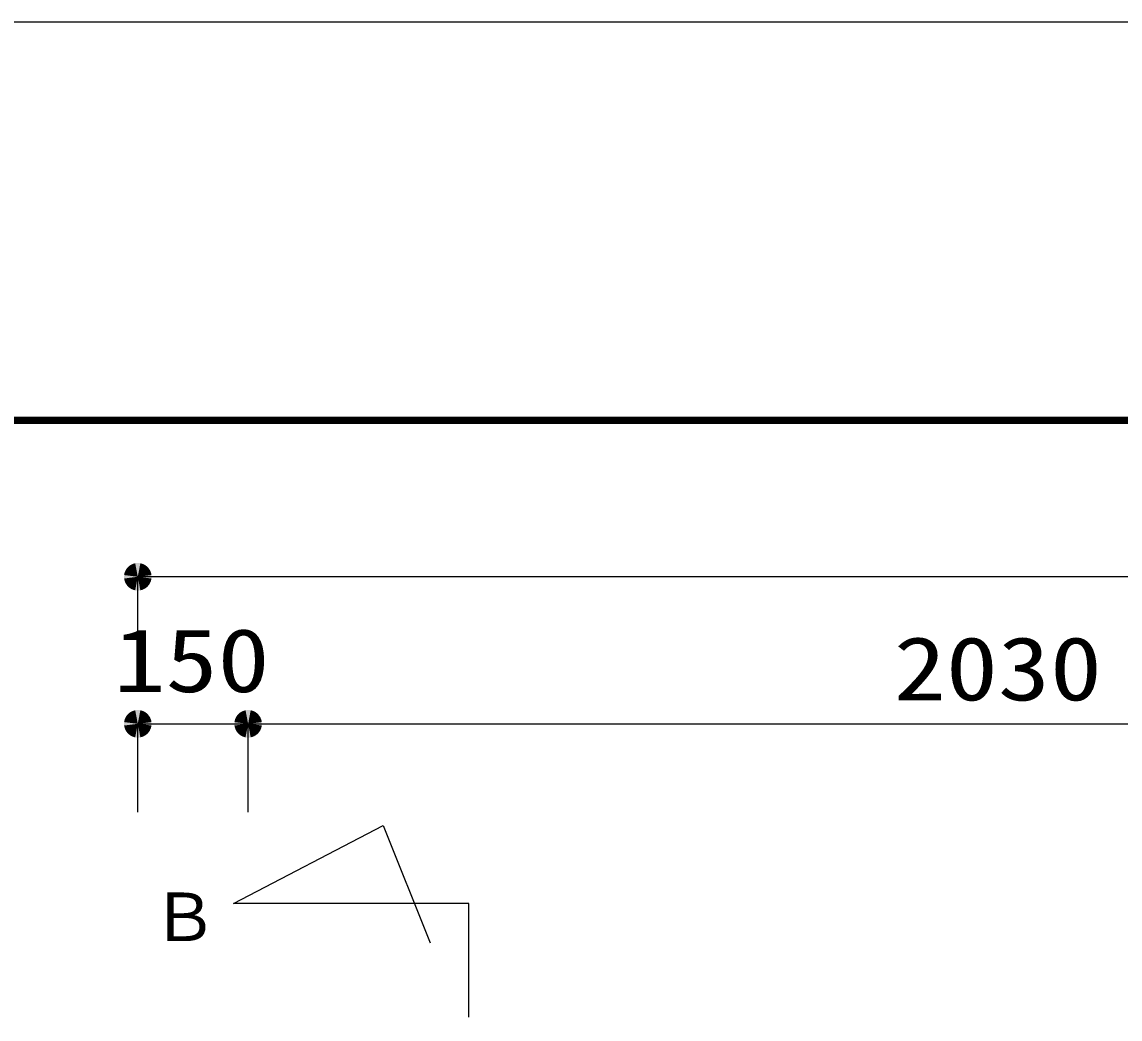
# Model space of a CAD drawing. Units: millimetres, scale not verified. Extents: x -23334 to 8910, y -6308 to 6308.
# Drawn here: x -6101 to -4609, y 4951 to 6308 of the extents above; entities that cross this region are included whole.
import ezdxf
from ezdxf.enums import TextEntityAlignment as Align

# ---------------------------------------------------------------- set-up
doc = ezdxf.new("R2010")
doc.units = ezdxf.units.MM
doc.header["$LTSCALE"] = 30
for name, color, linetype, lineweight in [('0-1_空気管', 3, 'Continuous', 25), ('1-7_00クル-フ-6寸法', 132, 'Continuous', 25), ('1-B_図面枠', 7, 'Continuous', 25), ('1-C_Axis_waku', 7, 'Continuous', 25)]:
    doc.layers.add(name, color=color, linetype=linetype, lineweight=lineweight)
doc.styles.add('ＭＳ ゴシック', font='')
doc.styles.get('ＭＳ ゴシック').set_extended_font_data('MS Gothic')

msp = doc.modelspace()

# ---------------------------------------------------------------- linework, layer by layer
at = {"layer": '0-1_空気管'}
for p, q in [((-5813.89, 5108.2), (-5610.23, 5214.53)), ((-5610.23, 5214.53), (-5546.26, 5054.92)), ((-5493.89, 5108.2), (-5813.89, 5108.2)), ((-5493.89, 4953.83), (-5493.89, 5108.2))]:
    msp.add_line(p, q, dxfattribs=at)
at = {"layer": '1-7_00クル-フ-6寸法', "color": 4}
for p, q in [((-5943.94, 5432.76), (-5943.94, 5552.76)), ((-2943.94, 5552.76), (-5943.94, 5552.76)), ((-5943.94, 5232.76), (-5943.94, 5352.76)), ((-5943.94, 5352.76), (-5793.94, 5352.76)), ((-5793.94, 5232.76), (-5793.94, 5352.76)), ((-5793.94, 5232.76), (-5793.94, 5352.76)), ((-5793.94, 5352.76), (-3763.94, 5352.76))]:
    msp.add_line(p, q, dxfattribs=at)
at = {"layer": '1-7_00クル-フ-6寸法'}
for points in [[(-5943.94, 5552.76), (-5955.89, 5567.2), (-5953.99, 5568.59)], [(-5943.94, 5552.76), (-5953.99, 5568.59), (-5951.92, 5569.72)], [(-5943.94, 5552.76), (-5951.92, 5569.72), (-5949.73, 5570.59)], [(-5943.94, 5552.76), (-5949.73, 5570.59), (-5947.45, 5571.18)], [(-5943.94, 5552.76), (-5947.45, 5571.18), (-5945.12, 5571.47)], [(-5943.94, 5552.76), (-5945.12, 5571.47), (-5942.76, 5571.47)], [(-5943.94, 5552.76), (-5942.76, 5571.47), (-5940.43, 5571.18)], [(-5943.94, 5552.76), (-5940.43, 5571.18), (-5938.15, 5570.59)], [(-5943.94, 5552.76), (-5938.15, 5570.59), (-5935.96, 5569.72)], [(-5943.94, 5552.76), (-5935.96, 5569.72), (-5933.89, 5568.59)], [(-5943.94, 5552.76), (-5933.89, 5568.59), (-5931.99, 5567.2)], [(-5943.94, 5552.76), (-5962.69, 5552.76), (-5962.54, 5555.11)], [(-5943.94, 5552.76), (-5962.54, 5555.11), (-5962.1, 5557.42)], [(-5943.94, 5552.76), (-5962.1, 5557.42), (-5961.37, 5559.66)], [(-5943.94, 5552.76), (-5961.37, 5559.66), (-5960.37, 5561.79)], [(-5943.94, 5552.76), (-5960.37, 5561.79), (-5959.11, 5563.78)], [(-5943.94, 5552.76), (-5959.11, 5563.78), (-5957.61, 5565.59)], [(-5943.94, 5552.76), (-5957.61, 5565.59), (-5955.89, 5567.2)], [(-5943.94, 5552.76), (-5931.99, 5567.2), (-5930.27, 5565.59)], [(-5943.94, 5552.76), (-5930.27, 5565.59), (-5928.77, 5563.78)], [(-5943.94, 5552.76), (-5928.77, 5563.78), (-5927.51, 5561.79)], [(-5943.94, 5552.76), (-5927.51, 5561.79), (-5926.51, 5559.66)], [(-5943.94, 5552.76), (-5926.51, 5559.66), (-5925.78, 5557.42)], [(-5943.94, 5552.76), (-5925.78, 5557.42), (-5925.34, 5555.11)], [(-5943.94, 5552.76), (-5925.34, 5555.11), (-5925.19, 5552.76)], [(-5943.94, 5552.76), (-5962.54, 5550.41), (-5962.69, 5552.76)], [(-5943.94, 5552.76), (-5962.1, 5548.09), (-5962.54, 5550.41)], [(-5943.94, 5552.76), (-5961.37, 5545.85), (-5962.1, 5548.09)], [(-5943.94, 5552.76), (-5960.37, 5543.72), (-5961.37, 5545.85)], [(-5943.94, 5552.76), (-5959.11, 5541.74), (-5960.37, 5543.72)], [(-5943.94, 5552.76), (-5957.61, 5539.92), (-5959.11, 5541.74)], [(-5943.94, 5552.76), (-5955.89, 5538.31), (-5957.61, 5539.92)], [(-5943.94, 5552.76), (-5953.99, 5536.93), (-5955.89, 5538.31)], [(-5943.94, 5552.76), (-5951.92, 5535.79), (-5953.99, 5536.93)], [(-5943.94, 5552.76), (-5949.73, 5534.92), (-5951.92, 5535.79)], [(-5943.94, 5552.76), (-5947.45, 5534.34), (-5949.73, 5534.92)], [(-5943.94, 5552.76), (-5945.12, 5534.04), (-5947.45, 5534.34)], [(-5943.94, 5552.76), (-5942.76, 5534.04), (-5945.12, 5534.04)], [(-5943.94, 5552.76), (-5940.43, 5534.34), (-5942.76, 5534.04)], [(-5943.94, 5552.76), (-5938.15, 5534.92), (-5940.43, 5534.34)], [(-5943.94, 5552.76), (-5935.96, 5535.79), (-5938.15, 5534.92)], [(-5943.94, 5552.76), (-5933.89, 5536.93), (-5935.96, 5535.79)], [(-5943.94, 5552.76), (-5931.99, 5538.31), (-5933.89, 5536.93)], [(-5943.94, 5552.76), (-5930.27, 5539.92), (-5931.99, 5538.31)], [(-5943.94, 5552.76), (-5928.77, 5541.74), (-5930.27, 5539.92)], [(-5943.94, 5552.76), (-5927.51, 5543.72), (-5928.77, 5541.74)], [(-5943.94, 5552.76), (-5926.51, 5545.85), (-5927.51, 5543.72)], [(-5943.94, 5552.76), (-5925.78, 5548.09), (-5926.51, 5545.85)], [(-5943.94, 5552.76), (-5925.34, 5550.41), (-5925.78, 5548.09)], [(-5943.94, 5552.76), (-5925.19, 5552.76), (-5925.34, 5550.41)], [(-5943.94, 5352.76), (-5962.1, 5357.42), (-5961.37, 5359.66)], [(-5943.94, 5352.76), (-5961.37, 5359.66), (-5960.37, 5361.79)], [(-5943.94, 5352.76), (-5960.37, 5361.79), (-5959.11, 5363.78)], [(-5943.94, 5352.76), (-5959.11, 5363.78), (-5957.61, 5365.59)], [(-5943.94, 5352.76), (-5957.61, 5365.59), (-5955.89, 5367.2)], [(-5943.94, 5352.76), (-5955.89, 5367.2), (-5953.99, 5368.59)], [(-5943.94, 5352.76), (-5953.99, 5368.59), (-5951.92, 5369.72)], [(-5943.94, 5352.76), (-5951.92, 5369.72), (-5949.73, 5370.59)], [(-5943.94, 5352.76), (-5949.73, 5370.59), (-5947.45, 5371.18)], [(-5943.94, 5352.76), (-5947.45, 5371.18), (-5945.12, 5371.47)], [(-5943.94, 5352.76), (-5945.12, 5371.47), (-5942.76, 5371.47)], [(-5943.94, 5352.76), (-5942.76, 5371.47), (-5940.43, 5371.18)], [(-5943.94, 5352.76), (-5940.43, 5371.18), (-5938.15, 5370.59)], [(-5943.94, 5352.76), (-5938.15, 5370.59), (-5935.96, 5369.72)], [(-5943.94, 5352.76), (-5935.96, 5369.72), (-5933.89, 5368.59)], [(-5943.94, 5352.76), (-5933.89, 5368.59), (-5931.99, 5367.2)], [(-5943.94, 5352.76), (-5931.99, 5367.2), (-5930.27, 5365.59)], [(-5943.94, 5352.76), (-5930.27, 5365.59), (-5928.77, 5363.78)], [(-5943.94, 5352.76), (-5928.77, 5363.78), (-5927.51, 5361.79)], [(-5943.94, 5352.76), (-5927.51, 5361.79), (-5926.51, 5359.66)], [(-5943.94, 5352.76), (-5926.51, 5359.66), (-5925.78, 5357.42)], [(-5793.94, 5352.76), (-5812.1, 5357.42), (-5811.37, 5359.66)], [(-5793.94, 5352.76), (-5812.1, 5357.42), (-5811.37, 5359.66)], [(-5793.94, 5352.76), (-5811.37, 5359.66), (-5810.37, 5361.79)], [(-5793.94, 5352.76), (-5811.37, 5359.66), (-5810.37, 5361.79)], [(-5793.94, 5352.76), (-5810.37, 5361.79), (-5809.11, 5363.78)], [(-5793.94, 5352.76), (-5810.37, 5361.79), (-5809.11, 5363.78)], [(-5793.94, 5352.76), (-5809.11, 5363.78), (-5807.61, 5365.59)], [(-5793.94, 5352.76), (-5809.11, 5363.78), (-5807.61, 5365.59)], [(-5793.94, 5352.76), (-5807.61, 5365.59), (-5805.89, 5367.2)], [(-5793.94, 5352.76), (-5807.61, 5365.59), (-5805.89, 5367.2)], [(-5793.94, 5352.76), (-5805.89, 5367.2), (-5803.99, 5368.59)], [(-5793.94, 5352.76), (-5805.89, 5367.2), (-5803.99, 5368.59)], [(-5793.94, 5352.76), (-5803.99, 5368.59), (-5801.92, 5369.72)], [(-5793.94, 5352.76), (-5803.99, 5368.59), (-5801.92, 5369.72)], [(-5793.94, 5352.76), (-5801.92, 5369.72), (-5799.73, 5370.59)], [(-5793.94, 5352.76), (-5801.92, 5369.72), (-5799.73, 5370.59)], [(-5793.94, 5352.76), (-5799.73, 5370.59), (-5797.45, 5371.18)], [(-5793.94, 5352.76), (-5799.73, 5370.59), (-5797.45, 5371.18)], [(-5793.94, 5352.76), (-5797.45, 5371.18), (-5795.12, 5371.47)], [(-5793.94, 5352.76), (-5797.45, 5371.18), (-5795.12, 5371.47)], [(-5793.94, 5352.76), (-5795.12, 5371.47), (-5792.76, 5371.47)], [(-5793.94, 5352.76), (-5795.12, 5371.47), (-5792.76, 5371.47)], [(-5793.94, 5352.76), (-5792.76, 5371.47), (-5790.43, 5371.18)], [(-5793.94, 5352.76), (-5792.76, 5371.47), (-5790.43, 5371.18)], [(-5793.94, 5352.76), (-5790.43, 5371.18), (-5788.15, 5370.59)], [(-5793.94, 5352.76), (-5790.43, 5371.18), (-5788.15, 5370.59)], [(-5793.94, 5352.76), (-5788.15, 5370.59), (-5785.96, 5369.72)], [(-5793.94, 5352.76), (-5788.15, 5370.59), (-5785.96, 5369.72)], [(-5793.94, 5352.76), (-5785.96, 5369.72), (-5783.89, 5368.59)], [(-5793.94, 5352.76), (-5785.96, 5369.72), (-5783.89, 5368.59)], [(-5793.94, 5352.76), (-5783.89, 5368.59), (-5781.99, 5367.2)], [(-5793.94, 5352.76), (-5783.89, 5368.59), (-5781.99, 5367.2)], [(-5793.94, 5352.76), (-5781.99, 5367.2), (-5780.27, 5365.59)], [(-5793.94, 5352.76), (-5781.99, 5367.2), (-5780.27, 5365.59)], [(-5793.94, 5352.76), (-5780.27, 5365.59), (-5778.77, 5363.78)], [(-5793.94, 5352.76), (-5780.27, 5365.59), (-5778.77, 5363.78)], [(-5793.94, 5352.76), (-5778.77, 5363.78), (-5777.51, 5361.79)], [(-5793.94, 5352.76), (-5778.77, 5363.78), (-5777.51, 5361.79)], [(-5793.94, 5352.76), (-5777.51, 5361.79), (-5776.51, 5359.66)], [(-5793.94, 5352.76), (-5777.51, 5361.79), (-5776.51, 5359.66)], [(-5793.94, 5352.76), (-5776.51, 5359.66), (-5775.78, 5357.42)], [(-5793.94, 5352.76), (-5776.51, 5359.66), (-5775.78, 5357.42)], [(-5943.94, 5352.76), (-5962.69, 5352.76), (-5962.54, 5355.11)], [(-5943.94, 5352.76), (-5962.54, 5350.41), (-5962.69, 5352.76)], [(-5943.94, 5352.76), (-5962.54, 5355.11), (-5962.1, 5357.42)], [(-5943.94, 5352.76), (-5962.1, 5348.09), (-5962.54, 5350.41)], [(-5943.94, 5352.76), (-5961.37, 5345.85), (-5962.1, 5348.09)], [(-5943.94, 5352.76), (-5960.37, 5343.72), (-5961.37, 5345.85)], [(-5943.94, 5352.76), (-5959.11, 5341.74), (-5960.37, 5343.72)], [(-5943.94, 5352.76), (-5957.61, 5339.92), (-5959.11, 5341.74)], [(-5943.94, 5352.76), (-5955.89, 5338.31), (-5957.61, 5339.92)], [(-5943.94, 5352.76), (-5953.99, 5336.93), (-5955.89, 5338.31)], [(-5943.94, 5352.76), (-5951.92, 5335.79), (-5953.99, 5336.93)], [(-5943.94, 5352.76), (-5949.73, 5334.92), (-5951.92, 5335.79)], [(-5943.94, 5352.76), (-5947.45, 5334.34), (-5949.73, 5334.92)], [(-5943.94, 5352.76), (-5945.12, 5334.04), (-5947.45, 5334.34)], [(-5943.94, 5352.76), (-5942.76, 5334.04), (-5945.12, 5334.04)], [(-5943.94, 5352.76), (-5925.78, 5357.42), (-5925.34, 5355.11)], [(-5943.94, 5352.76), (-5925.34, 5355.11), (-5925.19, 5352.76)], [(-5943.94, 5352.76), (-5940.43, 5334.34), (-5942.76, 5334.04)], [(-5943.94, 5352.76), (-5938.15, 5334.92), (-5940.43, 5334.34)], [(-5943.94, 5352.76), (-5935.96, 5335.79), (-5938.15, 5334.92)], [(-5943.94, 5352.76), (-5933.89, 5336.93), (-5935.96, 5335.79)], [(-5943.94, 5352.76), (-5931.99, 5338.31), (-5933.89, 5336.93)], [(-5943.94, 5352.76), (-5930.27, 5339.92), (-5931.99, 5338.31)], [(-5943.94, 5352.76), (-5928.77, 5341.74), (-5930.27, 5339.92)], [(-5943.94, 5352.76), (-5927.51, 5343.72), (-5928.77, 5341.74)], [(-5943.94, 5352.76), (-5926.51, 5345.85), (-5927.51, 5343.72)], [(-5943.94, 5352.76), (-5925.78, 5348.09), (-5926.51, 5345.85)], [(-5943.94, 5352.76), (-5925.34, 5350.41), (-5925.78, 5348.09)], [(-5943.94, 5352.76), (-5925.19, 5352.76), (-5925.34, 5350.41)], [(-5793.94, 5352.76), (-5812.69, 5352.76), (-5812.54, 5355.11)], [(-5793.94, 5352.76), (-5812.69, 5352.76), (-5812.54, 5355.11)], [(-5793.94, 5352.76), (-5812.54, 5350.41), (-5812.69, 5352.76)], [(-5793.94, 5352.76), (-5812.54, 5350.41), (-5812.69, 5352.76)], [(-5793.94, 5352.76), (-5812.54, 5355.11), (-5812.1, 5357.42)], [(-5793.94, 5352.76), (-5812.54, 5355.11), (-5812.1, 5357.42)], [(-5793.94, 5352.76), (-5812.1, 5348.09), (-5812.54, 5350.41)], [(-5793.94, 5352.76), (-5812.1, 5348.09), (-5812.54, 5350.41)], [(-5793.94, 5352.76), (-5811.37, 5345.85), (-5812.1, 5348.09)], [(-5793.94, 5352.76), (-5811.37, 5345.85), (-5812.1, 5348.09)], [(-5793.94, 5352.76), (-5810.37, 5343.72), (-5811.37, 5345.85)], [(-5793.94, 5352.76), (-5810.37, 5343.72), (-5811.37, 5345.85)], [(-5793.94, 5352.76), (-5809.11, 5341.74), (-5810.37, 5343.72)], [(-5793.94, 5352.76), (-5809.11, 5341.74), (-5810.37, 5343.72)], [(-5793.94, 5352.76), (-5807.61, 5339.92), (-5809.11, 5341.74)], [(-5793.94, 5352.76), (-5807.61, 5339.92), (-5809.11, 5341.74)], [(-5793.94, 5352.76), (-5805.89, 5338.31), (-5807.61, 5339.92)], [(-5793.94, 5352.76), (-5805.89, 5338.31), (-5807.61, 5339.92)], [(-5793.94, 5352.76), (-5803.99, 5336.93), (-5805.89, 5338.31)], [(-5793.94, 5352.76), (-5803.99, 5336.93), (-5805.89, 5338.31)], [(-5793.94, 5352.76), (-5801.92, 5335.79), (-5803.99, 5336.93)], [(-5793.94, 5352.76), (-5801.92, 5335.79), (-5803.99, 5336.93)], [(-5793.94, 5352.76), (-5799.73, 5334.92), (-5801.92, 5335.79)], [(-5793.94, 5352.76), (-5799.73, 5334.92), (-5801.92, 5335.79)], [(-5793.94, 5352.76), (-5797.45, 5334.34), (-5799.73, 5334.92)], [(-5793.94, 5352.76), (-5797.45, 5334.34), (-5799.73, 5334.92)], [(-5793.94, 5352.76), (-5795.12, 5334.04), (-5797.45, 5334.34)], [(-5793.94, 5352.76), (-5795.12, 5334.04), (-5797.45, 5334.34)], [(-5793.94, 5352.76), (-5792.76, 5334.04), (-5795.12, 5334.04)], [(-5793.94, 5352.76), (-5792.76, 5334.04), (-5795.12, 5334.04)], [(-5793.94, 5352.76), (-5775.78, 5357.42), (-5775.34, 5355.11)], [(-5793.94, 5352.76), (-5775.78, 5357.42), (-5775.34, 5355.11)], [(-5793.94, 5352.76), (-5775.34, 5355.11), (-5775.19, 5352.76)], [(-5793.94, 5352.76), (-5775.34, 5355.11), (-5775.19, 5352.76)], [(-5793.94, 5352.76), (-5790.43, 5334.34), (-5792.76, 5334.04)], [(-5793.94, 5352.76), (-5788.15, 5334.92), (-5790.43, 5334.34)], [(-5793.94, 5352.76), (-5785.96, 5335.79), (-5788.15, 5334.92)], [(-5793.94, 5352.76), (-5783.89, 5336.93), (-5785.96, 5335.79)], [(-5793.94, 5352.76), (-5781.99, 5338.31), (-5783.89, 5336.93)], [(-5793.94, 5352.76), (-5780.27, 5339.92), (-5781.99, 5338.31)], [(-5793.94, 5352.76), (-5778.77, 5341.74), (-5780.27, 5339.92)], [(-5793.94, 5352.76), (-5777.51, 5343.72), (-5778.77, 5341.74)], [(-5793.94, 5352.76), (-5776.51, 5345.85), (-5777.51, 5343.72)], [(-5793.94, 5352.76), (-5775.78, 5348.09), (-5776.51, 5345.85)], [(-5793.94, 5352.76), (-5775.34, 5350.41), (-5775.78, 5348.09)], [(-5793.94, 5352.76), (-5775.19, 5352.76), (-5775.34, 5350.41)], [(-5793.94, 5352.76), (-5790.43, 5334.34), (-5792.76, 5334.04)], [(-5793.94, 5352.76), (-5788.15, 5334.92), (-5790.43, 5334.34)], [(-5793.94, 5352.76), (-5785.96, 5335.79), (-5788.15, 5334.92)], [(-5793.94, 5352.76), (-5783.89, 5336.93), (-5785.96, 5335.79)], [(-5793.94, 5352.76), (-5781.99, 5338.31), (-5783.89, 5336.93)], [(-5793.94, 5352.76), (-5780.27, 5339.92), (-5781.99, 5338.31)], [(-5793.94, 5352.76), (-5778.77, 5341.74), (-5780.27, 5339.92)], [(-5793.94, 5352.76), (-5777.51, 5343.72), (-5778.77, 5341.74)], [(-5793.94, 5352.76), (-5776.51, 5345.85), (-5777.51, 5343.72)], [(-5793.94, 5352.76), (-5775.78, 5348.09), (-5776.51, 5345.85)], [(-5793.94, 5352.76), (-5775.34, 5350.41), (-5775.78, 5348.09)], [(-5793.94, 5352.76), (-5775.19, 5352.76), (-5775.34, 5350.41)]]:
    msp.add_solid(points, dxfattribs=at)
at = {"layer": '1-B_図面枠'}
msp.add_lwpolyline([(-8910, -6307.5), (-8910, 6307.5), (8910, 6307.5), (8910, -6307.5)], close=True, dxfattribs=at)
at = {"layer": '1-C_Axis_waku'}
for p, q in [((-7778.4, 5769.9), (8408.4, 5769.9)), ((-7777.8, 5769.3), (8407.8, 5769.3)), ((-7777.2, 5768.7), (8407.2, 5768.7)), ((-7776.6, 5768.1), (8406.6, 5768.1)), ((-7776, 5767.5), (8406, 5767.5)), ((-7775.4, 5766.9), (8405.4, 5766.9)), ((-7774.8, 5766.3), (8404.8, 5766.3)), ((-7774.2, 5765.7), (8404.2, 5765.7)), ((-7773.6, 5765.1), (8403.6, 5765.1)), ((-7773, 5764.5), (8403, 5764.5)), ((-7772.4, 5763.9), (8402.4, 5763.9)), ((-7771.8, 5763.3), (8401.8, 5763.3)), ((-7771.2, 5762.7), (8401.2, 5762.7)), ((-7770.6, 5762.1), (8400.6, 5762.1)), ((-7770, 5761.5), (8400, 5761.5))]:
    msp.add_line(p, q, dxfattribs=at)

# ---------------------------------------------------------------- texts
at = {"layer": '0-1_空気管', "color": 4, "style": 'ＭＳ ゴシック'}
msp.add_text('Ｂ', height=65.98, dxfattribs=at).set_placement((-5925.24, 5037.36), align=Align.BOTTOM_LEFT)
at = {"layer": '1-7_00クル-フ-6寸法', "color": 3, "style": 'ＭＳ ゴシック', "width": 1.2}
for s, p in [('150', (-5976.94, 5369.85)), ('2030', (-4916.08, 5358.6))]:
    msp.add_text(s, height=86.66, dxfattribs=at).set_placement(p, align=Align.BOTTOM_LEFT)

doc.saveas('drawing.dxf')
